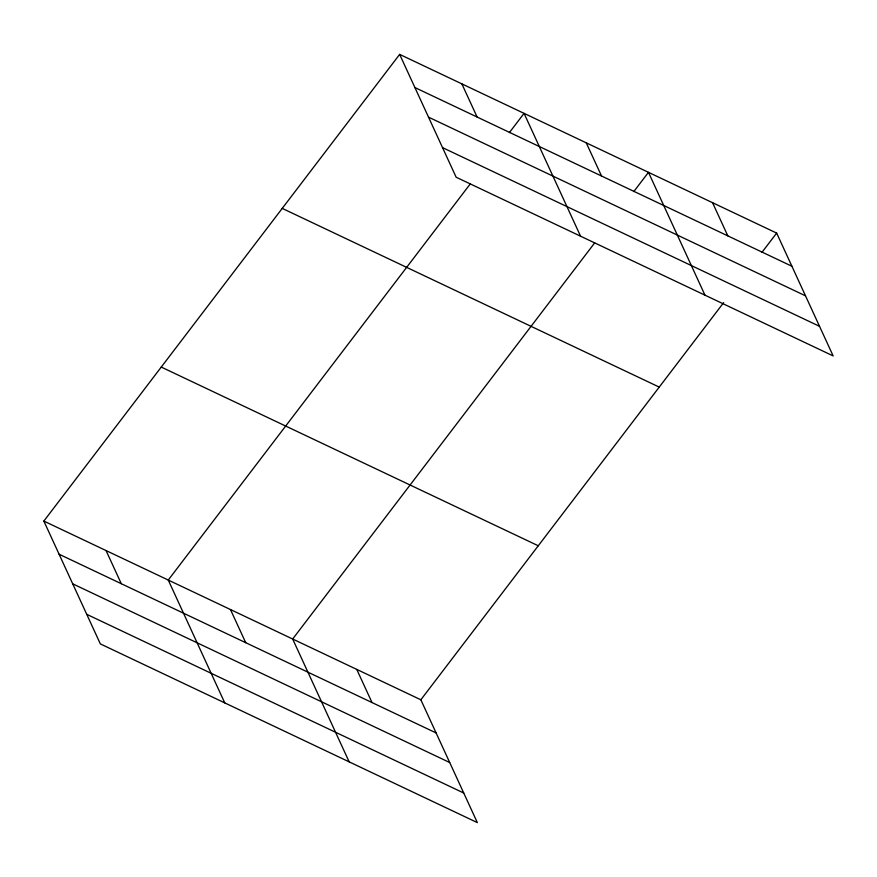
<?xml version="1.0" encoding="UTF-8"?>
<svg xmlns="http://www.w3.org/2000/svg" width="877" height="877" viewBox="0 0 877 877"><rect width="100%" height="100%" fill="white"/><g stroke="black" fill="none" stroke-linecap="round" stroke-linejoin="round"><path stroke-width="1.32" d="M43.85 521.081L420.85 699.78L477.351 822.615L100.351 643.915L43.85 521.081L399.649 54.385L776.649 233.085L833.15 355.919L456.15 177.22L399.649 54.385M470.247 183.94L168.263 580.048L224.753 702.883M509.384 132.613L524.062 113.363L580.563 236.198M594.661 242.918L292.666 639.015L349.167 761.85M633.797 191.581L648.476 172.33L704.976 295.165M420.85 699.78L723.657 302.609M761.97 252.335L776.649 233.085M414.909 87.547L791.898 266.246M428.513 117.134L805.514 295.834M442.545 147.632L819.535 326.332M282.241 208.397L659.241 387.097M161.269 367.068L538.259 545.768M59.099 554.231L436.099 732.931M72.714 583.83L449.715 762.53M86.735 614.317L463.736 793.016M712.562 202.708L727.811 235.869M586.264 142.841L601.523 176.003M461.861 83.874L477.11 117.025M356.753 669.392L372.012 702.554M230.465 609.537L245.713 642.688M106.051 550.559L121.3 583.72"/></g></svg>
